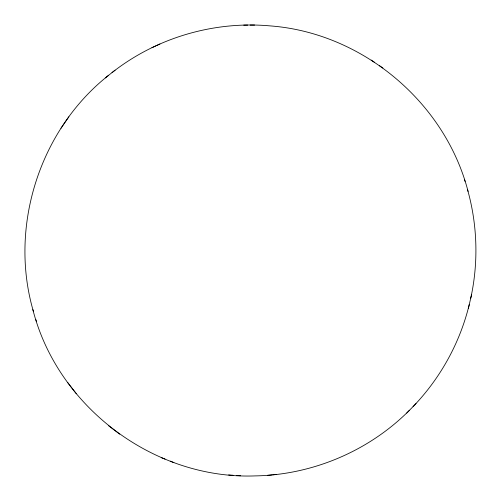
<?xml version="1.0" encoding="UTF-8"?>
<svg xmlns="http://www.w3.org/2000/svg" width="501" height="501" viewBox="0 0 501 501"><rect width="100%" height="100%" fill="white"/><g stroke="black" fill="none" stroke-linecap="round" stroke-linejoin="round"><path stroke-width="0.75" d="M470.727 298.289C478.599 262.505 477.478 224.767 467.502 189.51M413.056 406.624C440.354 378.324 460.056 342.671 469.28 304.439M468.41 308.29L471.623 294.344M108.686 75.244C39.498 129.759 8.623 227.009 33.417 311.49M68.85 116.833L60.978 128.269M32.847 309.568C57.678 407.282 154.502 479.726 255.234 475.9C312.561 474.935 369.112 450.906 409.511 410.219M406.737 413.056L416.03 403.581M112.011 72.614C156.256 37.763 214.002 20.798 270.07 25.889C362.098 32.734 445.026 102.047 468.078 191.426M105.329 77.918L115.092 70.165M151.953 47.701L155.83 45.91M156.525 45.585L159.938 44.007M267.528 475.324L271.868 474.904M272.707 474.804L276.527 474.434M250.149 25.081L254.589 25.056M243.718 25.125L247.694 25.1M228.625 474.929L233.071 475.249M236.516 475.474L240.549 475.762M161.209 457.576L165.023 459.098M170.259 461.152L173.866 462.586M371.228 60.076L374.466 62.293M379.52 65.7L382.883 68.004M108.391 425.587L119.658 434.167M67.616 382.413L76.39 393.811M464.477 179.483L465.053 181.4M35.865 319.594L36.441 321.517"/></g></svg>
